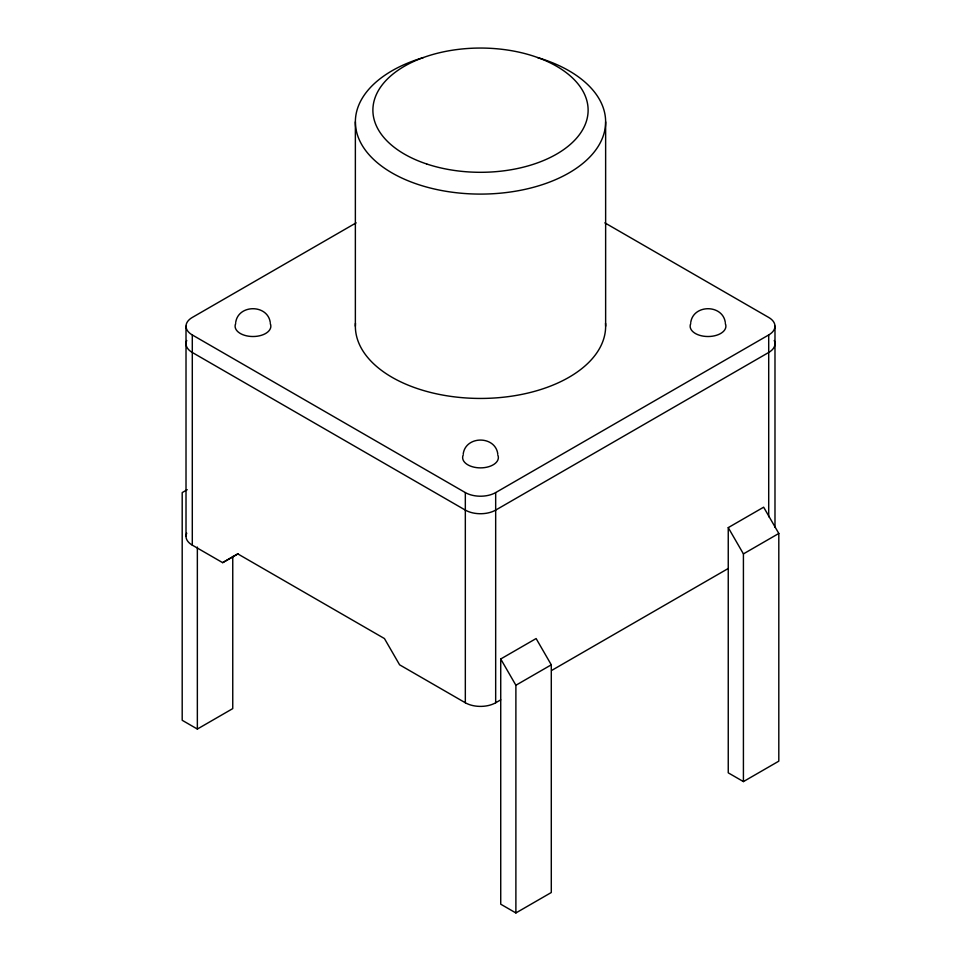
<?xml version="1.0" encoding="UTF-8"?>
<svg xmlns="http://www.w3.org/2000/svg" width="961" height="961" viewBox="0 0 961 961"><rect width="100%" height="100%" fill="white"/><g stroke="black" fill="none" stroke-linecap="round" stroke-linejoin="round"><path stroke-width="1.44" d="M235.709 322.415C238.292 304.156 267.651 304.156 270.245 322.415M463.238 453.784C465.821 435.513 495.179 435.513 497.762 453.784M690.755 322.415C693.349 304.156 722.708 304.156 725.291 322.415M356.123 222.868L192.296 317.442A21.454 12.385 0 0 0 192.296 334.957L192.296 545.139L222.64 562.653L238.196 553.668M187.239 489.678L182.194 492.597L182.194 720.282L197.353 729.051L232.754 708.605L232.754 556.479M222.64 562.653L237.811 553.896L384.436 638.548L399.608 664.82L465.328 702.767A21.454 12.385 0 0 0 495.672 702.767L500.729 699.848M192.296 334.957L465.328 492.585A21.454 12.385 0 0 0 495.672 492.585L768.704 334.957A21.454 12.385 0 0 0 768.704 317.442L604.877 222.868M500.729 658.982L536.118 638.548L551.29 664.82L551.29 892.517L515.889 912.95L500.729 904.193L500.729 658.982L515.889 685.253L515.889 912.95M728.246 527.625L763.647 507.192L778.806 533.463L778.806 761.16L743.418 781.593L728.246 772.836L728.246 527.625L743.418 553.896L743.418 781.593M515.889 685.253L551.29 664.82M743.418 553.896L778.806 533.463M551.698 670.418L728.246 568.492M774.986 326.199L774.986 527.421M768.704 334.957L768.704 516.766M605.634 121.855L605.634 326.199M495.672 492.585L495.672 702.767M465.328 492.585L465.328 702.767M355.366 121.855L355.366 326.199M197.353 547.073L197.353 729.051M186.014 326.199L186.014 536.382M192.296 545.139A21.454 12.385 0 0 1 186.746 533.175M774.254 340.506A21.454 12.385 0 0 1 768.704 352.471L495.672 510.099A21.454 12.385 0 0 1 465.328 510.099L192.296 352.471A21.454 12.385 0 0 1 186.746 340.506M605.538 323.304A125.134 72.243 0 0 1 480.5 398.443A125.134 72.243 0 0 1 355.462 323.304M497.762 454.889A17.875 10.319 0 0 1 480.5 467.875A17.875 10.319 0 0 1 463.238 454.889M270.245 323.533A17.875 10.319 0 0 1 252.971 336.518A17.875 10.319 0 0 1 235.709 323.533M725.291 323.533A17.875 10.319 0 0 1 708.029 336.518A17.875 10.319 0 0 1 690.755 323.533M537.619 57.576A125.134 72.243 0 0 1 577.669 167.37A125.134 72.243 0 0 1 383.331 167.37A125.134 72.243 0 0 1 423.381 57.576M426.696 163.983A107.62 62.129 0 0 0 588.12 110.179A107.62 62.129 0 0 0 426.696 56.375A107.62 62.129 0 0 0 426.696 163.983"/></g></svg>
